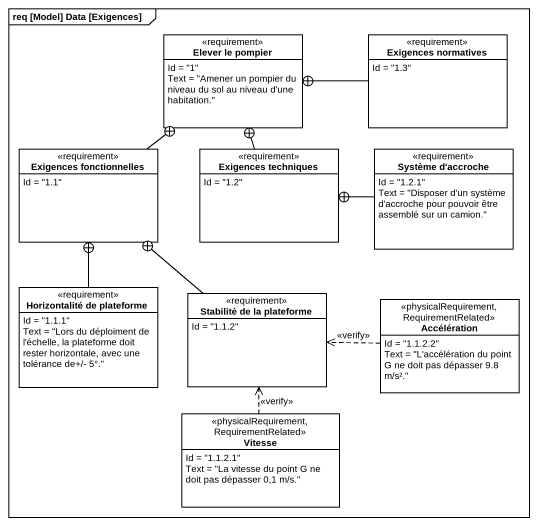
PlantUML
@startuml
mainframe req [Model] Data [Exigences]
hide circle
hide empty members
class "Elever le pompier" as Elever_le_pompier <<requirement>> {
  Id = "1"
  Text = "Amener un pompier du niveau du sol au niveau d'une habitation."
}
class "Exigences normatives" as Exigences_normatives <<requirement>> {
  Id = "1.3"
}
class "Exigences fonctionnelles" as Exigences_fonctionnelles <<requirement>> {
  Id = "1.1"
}
class "Exigences techniques" as Exigences_techniques <<requirement>> {
  Id = "1.2"
}
class "Système d'accroche" as Système_d_accroche <<requirement>> {
  Id = "1.2.1"
  Text = "Disposer d'un système d'accroche pour pouvoir être assemblé sur un camion."
}
class "Horizontalité de plateforme" as Horizontalité_de_plateforme <<requirement>> {
  Id = "1.1.1"
  Text = "Lors du déploiment de l'échelle, la plateforme doit rester horizontale, avec une tolérance de+/- 5°."
}
class "Stabilité de la plateforme" as Stabilité_de_la_plateforme <<requirement>> {
  Id = "1.1.2"
}
class Accélération <<physicalRequirement, RequirementRelated>> {
  Id = "1.1.2.2"
  Text = "L'accélération du point G ne doit pas dépasser 9.8 m/s²."
}
class Vitesse <<physicalRequirement, RequirementRelated>> {
  Id = "1.1.2.1"
  Text = "La vitesse du point G ne doit pas dépasser 0,1 m/s."
}
Exigences_normatives -left-+ Elever_le_pompier
Exigences_fonctionnelles -up-+ Elever_le_pompier
Exigences_techniques -up-+ Elever_le_pompier
Système_d_accroche -left-+ Exigences_techniques
Horizontalité_de_plateforme -up-+ Exigences_fonctionnelles
Stabilité_de_la_plateforme -up-+ Exigences_fonctionnelles
Accélération .left.> Stabilité_de_la_plateforme : <<verify>>
Vitesse .up.> Stabilité_de_la_plateforme : <<verify>>
@enduml
